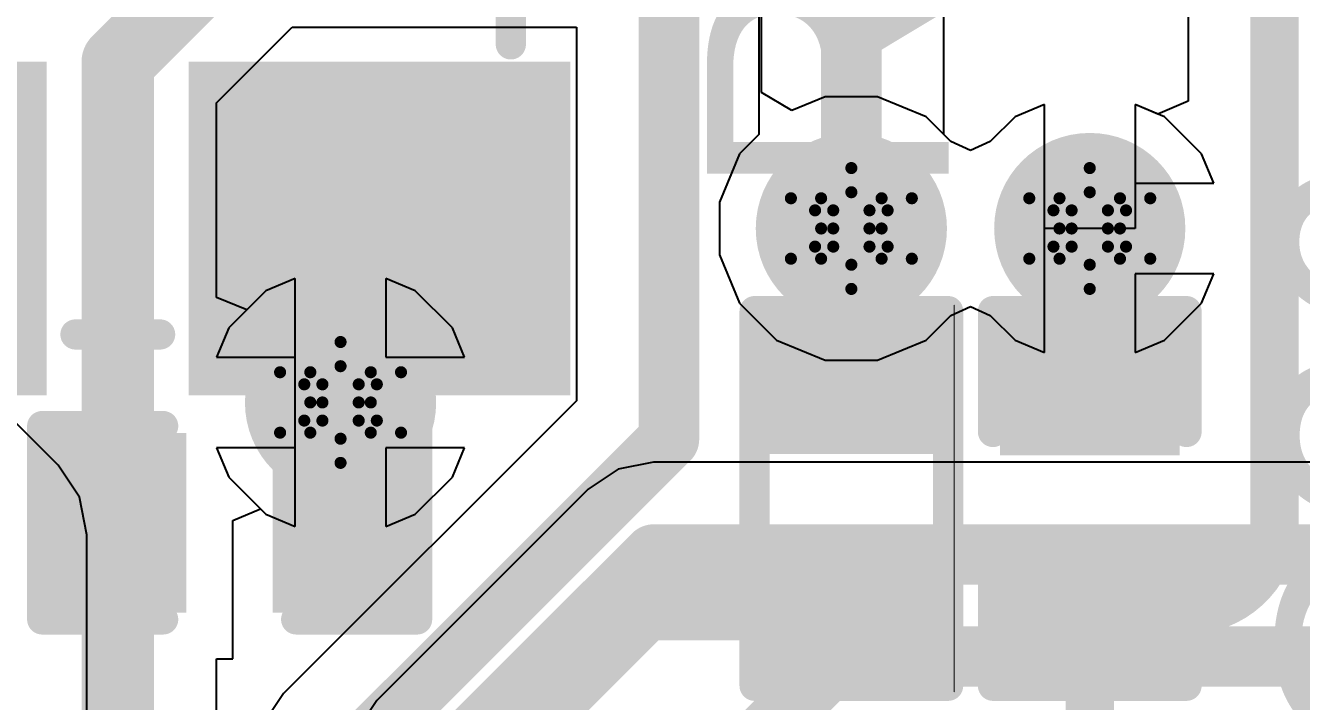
# Model space of a CAD drawing. Header units: inches. Extents: x -18 to 237, y -41 to 211.
# Drawn here: x 18.59 to 23.95, y 60.54 to 63.38 of the extents above; entities that cross this region are included whole.
import ezdxf

# ---------------------------------------------------------------- set-up
doc = ezdxf.new("R2010")
doc.units = ezdxf.units.IN
for name, color, linetype in [('Bottom Layer', 5, 'Continuous'), ('Bottom Solder', 6, 'Continuous'), ('Drill Drawing', 1, 'Continuous'), ('Top Layer', 1, 'Continuous'), ('Top Overlay', 2, 'Continuous'), ('Top Paste', 8, 'Continuous'), ('Top Solder', 216, 'Continuous'), ('Via Holes', 16, 'Continuous')]:
    doc.layers.add(name, color=color, linetype=linetype)
doc.styles.add('Arial', font='', dxfattribs={"height": 0.2})
doc.styles.get('Arial').set_extended_font_data('Arial')

# ---------------------------------------------------------------- blocks, each defined once
blk = doc.blocks.new('X322540MPB4SI__24')
at = {"layer": 'Top Layer'}
for points in [[(-1.8, 1.45), (-0.4, 1.45), (-0.4, 0.25), (-1.8, 0.25)], [(0.4, 1.45), (1.8, 1.45), (1.8, 0.25), (0.4, 0.25)], [(-1.8, -0.25), (-0.4, -0.25), (-0.4, -1.45), (-1.8, -1.45)], [(0.4, -0.25), (1.8, -0.25), (1.8, -1.45), (0.4, -1.45)]]:
    blk.add_hatch(color=1, dxfattribs=at).paths.add_polyline_path(points)
at = {"layer": 'Top Paste'}
for points in [[(-1.8, 1.45), (-0.4, 1.45), (-0.4, 0.25), (-1.8, 0.25)], [(0.4, 1.45), (1.8, 1.45), (1.8, 0.25), (0.4, 0.25)], [(-1.8, -0.25), (-0.4, -0.25), (-0.4, -1.45), (-1.8, -1.45)], [(0.4, -0.25), (1.8, -0.25), (1.8, -1.45), (0.4, -1.45)]]:
    blk.add_hatch(color=8, dxfattribs=at).paths.add_polyline_path(points)
at = {"layer": 'Top Solder'}
for points in [[(-1.9016, 1.5516), (-0.2984, 1.5516), (-0.2984, 0.1484), (-1.9016, 0.1484)], [(0.2984, 1.5516), (1.9016, 1.5516), (1.9016, 0.1484), (0.2984, 0.1484)], [(-1.9016, -0.1484), (-0.2984, -0.1484), (-0.2984, -1.5516), (-1.9016, -1.5516)], [(0.2984, -0.1484), (1.9016, -0.1484), (1.9016, -1.5516), (0.2984, -1.5516)]]:
    blk.add_hatch(color=216, dxfattribs=at).paths.add_polyline_path(points)
at = {"layer": 'Top Overlay'}
for points in [[(-0.1778, 1.2954, 0.127, 0.127, 0), (0.1778, 1.2954, 0.127, 0.127, 0)], [(-1.651, -0.0762, 0.127, 0.127, 0), (-1.651, 0.0762, 0.127, 0.127, 0)], [(1.651, -0.0762, 0.127, 0.127, 0), (1.651, 0.0762, 0.127, 0.127, 0)], [(-2.1336, -1.016, 0.2, 0.2, 0), (-2.1336, -0.7112, 0.2, 0.2, 0)], [(-2.1336, -0.7112, 0.2, 0.2, 0), (-1.9812, -0.8636, 0.2, 0.2, 0)], [(-2.1336, -1.016, 0.2, 0.2, 0), (-1.9812, -0.8636, 0.2, 0.2, 0)], [(-0.1778, -1.2954, 0.127, 0.127, 0), (0.1778, -1.2954, 0.127, 0.127, 0)]]:
    blk.add_lwpolyline(points, format="xyseb", dxfattribs=at)
for points in [[(-0.2095, 1.2954, 0.0635, 0.0635, 1), (-0.1461, 1.2954, 0.0635, 0.0635, 1)], [(0.1461, 1.2954, 0.0635, 0.0635, 1), (0.2095, 1.2954, 0.0635, 0.0635, 1)], [(-1.6827, 0.0762, 0.0635, 0.0635, 1), (-1.6193, 0.0762, 0.0635, 0.0635, 1)], [(1.6193, 0.0762, 0.0635, 0.0635, 1), (1.6827, 0.0762, 0.0635, 0.0635, 1)], [(-1.6827, -0.0762, 0.0635, 0.0635, 1), (-1.6193, -0.0762, 0.0635, 0.0635, 1)], [(1.6193, -0.0762, 0.0635, 0.0635, 1), (1.6827, -0.0762, 0.0635, 0.0635, 1)], [(-2.1836, -0.7112, 0.1, 0.1, 1), (-2.0836, -0.7112, 0.1, 0.1, 1)], [(-2.1836, -0.7112, 0.1, 0.1, 1), (-2.0836, -0.7112, 0.1, 0.1, 1)], [(-2.0312, -0.8636, 0.1, 0.1, 1), (-1.9312, -0.8636, 0.1, 0.1, 1)], [(-2.0312, -0.8636, 0.1, 0.1, 1), (-1.9312, -0.8636, 0.1, 0.1, 1)], [(-2.1836, -1.016, 0.1, 0.1, 1), (-2.0836, -1.016, 0.1, 0.1, 1)], [(-2.1836, -1.016, 0.1, 0.1, 1), (-2.0836, -1.016, 0.1, 0.1, 1)], [(-0.2095, -1.2954, 0.0635, 0.0635, 1), (-0.1461, -1.2954, 0.0635, 0.0635, 1)], [(0.1461, -1.2954, 0.0635, 0.0635, 1), (0.2095, -1.2954, 0.0635, 0.0635, 1)]]:
    blk.add_lwpolyline(points, format="xyseb", close=True, dxfattribs=at)
blk = doc.blocks.new('R___0402_57')
at = {"layer": 'Top Layer'}
for points in [[(-0.6985, -0.3175), (-0.6985, 0.3175), (-0.2413, 0.3175), (-0.2413, -0.3175)], [(0.2413, -0.3175), (0.2413, 0.3175), (0.6985, 0.3175), (0.6985, -0.3175)]]:
    blk.add_hatch(color=1, dxfattribs=at).paths.add_polyline_path(points)
at = {"layer": 'Top Paste'}
for points in [[(-0.6985, -0.3175), (-0.6985, 0.3175), (-0.2413, 0.3175), (-0.2413, -0.3175)], [(0.2413, -0.3175), (0.2413, 0.3175), (0.6985, 0.3175), (0.6985, -0.3175)]]:
    blk.add_hatch(color=8, dxfattribs=at).paths.add_polyline_path(points)
at = {"layer": 'Top Solder'}
for points in [[(-0.7535, -0.3725), (-0.7535, 0.3725), (-0.1863, 0.3725), (-0.1863, -0.3725)], [(0.1863, -0.3725), (0.1863, 0.3725), (0.7535, 0.3725), (0.7535, -0.3725)]]:
    blk.add_hatch(color=216, dxfattribs=at).paths.add_polyline_path(points)
at = {"layer": 'Top Overlay'}
for points in [[(-0.7874, 0.4064, 0.127, 0.127, 0), (-0.7874, -0.4064, 0.127, 0.127, 0)], [(-0.7874, 0.4064, 0.127, 0.127, 0), (0.7874, 0.4064, 0.127, 0.127, 0)], [(0.7874, 0.4064, 0.127, 0.127, 0), (0.7874, -0.4064, 0.127, 0.127, 0)], [(-0.7874, -0.4064, 0.127, 0.127, 0), (0.7874, -0.4064, 0.127, 0.127, 0)], [(-0.8128, -0.4318, 0.00323, 0.00323, 0), (0.8128, -0.4318, 0.00323, 0.00323, 0)]]:
    blk.add_lwpolyline(points, format="xyseb", dxfattribs=at)
for points in [[(-0.8191, 0.4064, 0.0635, 0.0635, 1), (-0.7556, 0.4064, 0.0635, 0.0635, 1)], [(-0.8191, 0.4064, 0.0635, 0.0635, 1), (-0.7556, 0.4064, 0.0635, 0.0635, 1)], [(0.7556, 0.4064, 0.0635, 0.0635, 1), (0.8191, 0.4064, 0.0635, 0.0635, 1)], [(0.7556, 0.4064, 0.0635, 0.0635, 1), (0.8191, 0.4064, 0.0635, 0.0635, 1)], [(-0.8191, -0.4064, 0.0635, 0.0635, 1), (-0.7556, -0.4064, 0.0635, 0.0635, 1)], [(-0.8191, -0.4064, 0.0635, 0.0635, 1), (-0.7556, -0.4064, 0.0635, 0.0635, 1)], [(0.7556, -0.4064, 0.0635, 0.0635, 1), (0.8191, -0.4064, 0.0635, 0.0635, 1)], [(0.7556, -0.4064, 0.0635, 0.0635, 1), (0.8191, -0.4064, 0.0635, 0.0635, 1)], [(-0.8136, -0.4318, 0.00161, 0.00161, 1), (-0.812, -0.4318, 0.00161, 0.00161, 1)], [(0.812, -0.4318, 0.00161, 0.00161, 1), (0.8136, -0.4318, 0.00161, 0.00161, 1)]]:
    blk.add_lwpolyline(points, format="xyseb", close=True, dxfattribs=at)
blk = doc.blocks.new('C___0402_123')
at = {"layer": 'Top Layer'}
for points in [[(-0.6985, -0.3175), (-0.6985, 0.3175), (-0.2413, 0.3175), (-0.2413, -0.3175)], [(0.2413, -0.3175), (0.2413, 0.3175), (0.6985, 0.3175), (0.6985, -0.3175)]]:
    blk.add_hatch(color=1, dxfattribs=at).paths.add_polyline_path(points)
at = {"layer": 'Top Paste'}
for points in [[(-0.6985, -0.3175), (-0.6985, 0.3175), (-0.2413, 0.3175), (-0.2413, -0.3175)], [(0.2413, -0.3175), (0.2413, 0.3175), (0.6985, 0.3175), (0.6985, -0.3175)]]:
    blk.add_hatch(color=8, dxfattribs=at).paths.add_polyline_path(points)
at = {"layer": 'Top Solder'}
for points in [[(-0.7585, -0.3775), (-0.7585, 0.3775), (-0.1813, 0.3775), (-0.1813, -0.3775)], [(0.1813, -0.3775), (0.1813, 0.3775), (0.7585, 0.3775), (0.7585, -0.3775)]]:
    blk.add_hatch(color=216, dxfattribs=at).paths.add_polyline_path(points)
at = {"layer": 'Top Overlay'}
for points in [[(-0.7874, 0.4064, 0.127, 0.127, 0), (-0.7874, -0.4064, 0.127, 0.127, 0)], [(-0.2794, 0.4064, 0.127, 0.127, 0), (-0.7874, 0.4064, 0.127, 0.127, 0)], [(0.7874, 0.4064, 0.127, 0.127, 0), (0.2794, 0.4064, 0.127, 0.127, 0)], [(0.7874, 0.4064, 0.127, 0.127, 0), (0.7874, -0.4064, 0.127, 0.127, 0)], [(-0.2794, -0.4064, 0.127, 0.127, 0), (-0.7874, -0.4064, 0.127, 0.127, 0)], [(0.7874, -0.4064, 0.127, 0.127, 0), (0.2794, -0.4064, 0.127, 0.127, 0)]]:
    blk.add_lwpolyline(points, format="xyseb", dxfattribs=at)
for points in [[(-0.8191, 0.4064, 0.0635, 0.0635, 1), (-0.7556, 0.4064, 0.0635, 0.0635, 1)], [(-0.8191, 0.4064, 0.0635, 0.0635, 1), (-0.7556, 0.4064, 0.0635, 0.0635, 1)], [(-0.3111, 0.4064, 0.0635, 0.0635, 1), (-0.2477, 0.4064, 0.0635, 0.0635, 1)], [(0.2477, 0.4064, 0.0635, 0.0635, 1), (0.3111, 0.4064, 0.0635, 0.0635, 1)], [(0.7556, 0.4064, 0.0635, 0.0635, 1), (0.8191, 0.4064, 0.0635, 0.0635, 1)], [(0.7556, 0.4064, 0.0635, 0.0635, 1), (0.8191, 0.4064, 0.0635, 0.0635, 1)], [(-0.8191, -0.4064, 0.0635, 0.0635, 1), (-0.7556, -0.4064, 0.0635, 0.0635, 1)], [(-0.8191, -0.4064, 0.0635, 0.0635, 1), (-0.7556, -0.4064, 0.0635, 0.0635, 1)], [(-0.3111, -0.4064, 0.0635, 0.0635, 1), (-0.2477, -0.4064, 0.0635, 0.0635, 1)], [(0.2477, -0.4064, 0.0635, 0.0635, 1), (0.3111, -0.4064, 0.0635, 0.0635, 1)], [(0.7556, -0.4064, 0.0635, 0.0635, 1), (0.8191, -0.4064, 0.0635, 0.0635, 1)], [(0.7556, -0.4064, 0.0635, 0.0635, 1), (0.8191, -0.4064, 0.0635, 0.0635, 1)]]:
    blk.add_lwpolyline(points, format="xyseb", close=True, dxfattribs=at)
blk = doc.blocks.new('C___0402_138')
at = {"layer": 'Top Layer'}
for points in [[(-0.6985, -0.3175), (-0.6985, 0.3175), (-0.2413, 0.3175), (-0.2413, -0.3175)], [(0.2413, -0.3175), (0.2413, 0.3175), (0.6985, 0.3175), (0.6985, -0.3175)]]:
    blk.add_hatch(color=1, dxfattribs=at).paths.add_polyline_path(points)
at = {"layer": 'Top Paste'}
for points in [[(-0.6985, -0.3175), (-0.6985, 0.3175), (-0.2413, 0.3175), (-0.2413, -0.3175)], [(0.2413, -0.3175), (0.2413, 0.3175), (0.6985, 0.3175), (0.6985, -0.3175)]]:
    blk.add_hatch(color=8, dxfattribs=at).paths.add_polyline_path(points)
at = {"layer": 'Top Solder'}
for points in [[(-0.7585, -0.3775), (-0.7585, 0.3775), (-0.1813, 0.3775), (-0.1813, -0.3775)], [(0.1813, -0.3775), (0.1813, 0.3775), (0.7585, 0.3775), (0.7585, -0.3775)]]:
    blk.add_hatch(color=216, dxfattribs=at).paths.add_polyline_path(points)
at = {"layer": 'Top Overlay'}
for points in [[(-0.2794, 0.4064, 0.127, 0.127, 0), (-0.7874, 0.4064, 0.127, 0.127, 0)], [(-0.7874, -0.4064, 0.127, 0.127, 0), (-0.7874, 0.4064, 0.127, 0.127, 0)], [(0.7874, 0.4064, 0.127, 0.127, 0), (0.2794, 0.4064, 0.127, 0.127, 0)], [(0.7874, -0.4064, 0.127, 0.127, 0), (0.7874, 0.4064, 0.127, 0.127, 0)], [(-0.2794, -0.4064, 0.127, 0.127, 0), (-0.7874, -0.4064, 0.127, 0.127, 0)], [(0.7874, -0.4064, 0.127, 0.127, 0), (0.2794, -0.4064, 0.127, 0.127, 0)]]:
    blk.add_lwpolyline(points, format="xyseb", dxfattribs=at)
for points in [[(-0.8191, 0.4064, 0.0635, 0.0635, 1), (-0.7556, 0.4064, 0.0635, 0.0635, 1)], [(-0.8191, 0.4064, 0.0635, 0.0635, 1), (-0.7556, 0.4064, 0.0635, 0.0635, 1)], [(-0.3111, 0.4064, 0.0635, 0.0635, 1), (-0.2477, 0.4064, 0.0635, 0.0635, 1)], [(0.2477, 0.4064, 0.0635, 0.0635, 1), (0.3111, 0.4064, 0.0635, 0.0635, 1)], [(0.7556, 0.4064, 0.0635, 0.0635, 1), (0.8191, 0.4064, 0.0635, 0.0635, 1)], [(0.7556, 0.4064, 0.0635, 0.0635, 1), (0.8191, 0.4064, 0.0635, 0.0635, 1)], [(-0.8191, -0.4064, 0.0635, 0.0635, 1), (-0.7556, -0.4064, 0.0635, 0.0635, 1)], [(-0.8191, -0.4064, 0.0635, 0.0635, 1), (-0.7556, -0.4064, 0.0635, 0.0635, 1)], [(-0.3111, -0.4064, 0.0635, 0.0635, 1), (-0.2477, -0.4064, 0.0635, 0.0635, 1)], [(0.2477, -0.4064, 0.0635, 0.0635, 1), (0.3111, -0.4064, 0.0635, 0.0635, 1)], [(0.7556, -0.4064, 0.0635, 0.0635, 1), (0.8191, -0.4064, 0.0635, 0.0635, 1)], [(0.7556, -0.4064, 0.0635, 0.0635, 1), (0.8191, -0.4064, 0.0635, 0.0635, 1)]]:
    blk.add_lwpolyline(points, format="xyseb", close=True, dxfattribs=at)

msp = doc.modelspace()

# ---------------------------------------------------------------- hatches: boundary and pattern name
at = {"layer": 'Bottom Layer'}
h = msp.add_hatch(color=5, dxfattribs=at)
edge = h.paths.add_edge_path()
edge.add_arc((22.0618, 62.53), 0.3, 0, 360)
h = msp.add_hatch(color=5, dxfattribs=at)
edge = h.paths.add_edge_path()
edge.add_arc((23.0632, 62.53), 0.3, 0, 360)
h = msp.add_hatch(color=5, dxfattribs=at)
edge = h.paths.add_edge_path()
edge.add_arc((19.9161, 61.7988), 0.3, 0, 360)
at = {"layer": 'Bottom Solder'}
h = msp.add_hatch(color=6, dxfattribs=at)
edge = h.paths.add_edge_path()
edge.add_arc((22.0618, 62.53), 0.4016, 0, 360)
h = msp.add_hatch(color=6, dxfattribs=at)
edge = h.paths.add_edge_path()
edge.add_arc((23.0632, 62.53), 0.4016, 0, 360)
h = msp.add_hatch(color=6, dxfattribs=at)
edge = h.paths.add_edge_path()
edge.add_arc((19.9161, 61.7988), 0.4016, 0, 360)
at = {"layer": 'Top Layer'}
h = msp.add_hatch(color=1, dxfattribs=at)
edge = h.paths.add_edge_path()
edge.add_arc((22.0618, 62.53), 0.3, 0, 360)
h = msp.add_hatch(color=1, dxfattribs=at)
edge = h.paths.add_edge_path()
edge.add_arc((23.0632, 62.53), 0.3, 0, 360)
h = msp.add_hatch(color=1, dxfattribs=at)
edge = h.paths.add_edge_path()
edge.add_arc((19.9161, 61.7988), 0.3, 0, 360)
at = {"layer": 'Top Solder'}
h = msp.add_hatch(color=216, dxfattribs=at)
edge = h.paths.add_edge_path()
edge.add_arc((22.0618, 62.53), 0.4016, 0, 360)
h = msp.add_hatch(color=216, dxfattribs=at)
edge = h.paths.add_edge_path()
edge.add_arc((23.0632, 62.53), 0.4016, 0, 360)
h = msp.add_hatch(color=216, dxfattribs=at)
edge = h.paths.add_edge_path()
edge.add_arc((19.9161, 61.7988), 0.4016, 0, 360)
at = {"layer": 'Via Holes'}
h = msp.add_hatch(color=7, dxfattribs=at)
edge = h.paths.add_edge_path()
edge.add_arc((22.0618, 62.53), 0.15, 0, 360)
h = msp.add_hatch(color=7, dxfattribs=at)
edge = h.paths.add_edge_path()
edge.add_arc((23.0632, 62.53), 0.15, 0, 360)
h = msp.add_hatch(color=7, dxfattribs=at)
edge = h.paths.add_edge_path()
edge.add_arc((19.9161, 61.7988), 0.15, 0, 360)

# ---------------------------------------------------------------- linework, layer by layer
at = {"layer": 'Bottom Layer'}
for p, q in [((22.4503, 62.925), (22.4503, 65.492)), ((21.6733, 65.3311), (21.6733, 62.925)), ((22.8727, 63.0507), (22.7494, 62.9996)), ((22.8727, 62.53), (22.8727, 63.0507)), ((23.377, 62.9996), (23.2537, 63.0507)), ((23.2537, 63.0507), (23.2537, 62.7205)), ((22.7494, 62.9996), (22.6455, 62.8957)), ((23.5329, 62.8438), (23.377, 62.9996)), ((21.6733, 62.925), (21.5921, 62.8438)), ((22.4795, 62.8957), (22.4503, 62.925)), ((22.5625, 62.8579), (22.4795, 62.8957)), ((22.6455, 62.8957), (22.5625, 62.8579)), ((21.5921, 62.8438), (21.5078, 62.6402)), ((23.5839, 62.7205), (23.5329, 62.8438)), ((23.2537, 62.7205), (23.5839, 62.7205)), ((21.5078, 62.6402), (21.5078, 62.4198)), ((22.8727, 62.0092), (22.8727, 62.53)), ((21.5078, 62.4198), (21.5921, 62.2162)), ((23.5839, 62.3395), (23.2537, 62.3395)), ((23.2537, 62.3395), (23.2537, 62.0092)), ((23.5329, 62.2162), (23.5839, 62.3395)), ((19.7256, 62.3195), (19.6023, 62.2684)), ((19.7256, 61.9893), (19.7256, 62.3195)), ((20.2299, 62.2684), (20.1066, 62.3195)), ((20.1066, 62.3195), (20.1066, 61.9893)), ((19.6023, 62.2684), (19.4465, 62.1126)), ((20.3858, 62.1126), (20.2299, 62.2684)), ((21.5921, 62.2162), (21.748, 62.0603)), ((22.4795, 62.1642), (22.5625, 62.202)), ((22.5625, 62.202), (22.6455, 62.1642)), ((23.377, 62.0603), (23.5329, 62.2162)), ((22.3756, 62.0603), (22.4795, 62.1642)), ((22.6455, 62.1642), (22.7494, 62.0603)), ((18.7295, 61.5357), (18.171, 62.0942)), ((19.4465, 62.1126), (19.3954, 61.9893)), ((20.4369, 61.9893), (20.3858, 62.1126)), ((21.748, 62.0603), (21.9516, 61.976)), ((22.172, 61.976), (22.3756, 62.0603)), ((22.7494, 62.0603), (22.8727, 62.0092)), ((23.2537, 62.0092), (23.377, 62.0603)), ((19.3954, 61.9893), (19.7256, 61.9893)), ((20.1066, 61.9893), (20.4369, 61.9893)), ((21.9516, 61.976), (22.172, 61.976)), ((19.7256, 61.6083), (19.3954, 61.6083)), ((19.3954, 61.6083), (19.4465, 61.485)), ((19.7256, 61.2781), (19.7256, 61.6083)), ((20.4369, 61.6083), (20.1066, 61.6083)), ((20.1066, 61.6083), (20.1066, 61.2781)), ((20.3858, 61.485), (20.4369, 61.6083)), ((18.8193, 61.4013), (18.7295, 61.5357)), ((21.231, 61.548), (21.0823, 61.5185)), ((25.5515, 61.548), (21.231, 61.548)), ((19.4465, 61.485), (19.6023, 61.3291)), ((20.2299, 61.3291), (20.3858, 61.485)), ((21.0823, 61.5185), (20.9563, 61.4343)), ((20.9563, 61.4343), (20.0681, 60.5461)), ((18.8509, 61.2427), (18.8193, 61.4013)), ((19.6023, 61.3291), (19.7256, 61.2781)), ((20.1066, 61.2781), (20.2299, 61.3291)), ((18.8509, 58.296), (18.8509, 61.2427)), ((20.0681, 60.5461), (19.9839, 60.4201))]:
    msp.add_line(p, q, dxfattribs=at)
for points in [[(22.0618, 62.53, 0.254, 0.254, 0), (22.0618, 65.492, 0.254, 0.254, 0)], [(20.3428, 60.2714, 0.254, 0.254, 0), (21.231, 61.1596, 0.254, 0.254, 0)], [(21.231, 61.1596, 0.254, 0.254, 0), (49.4058, 61.1596, 0.254, 0.254, 0)], [(21.3628, 60.0733, 0.254, 0.254, 0), (22.0204, 60.7308, 0.254, 0.254, 0)], [(22.0204, 60.7308, 0.254, 0.254, 0), (48.6994, 60.7308, 0.254, 0.254, 0)]]:
    msp.add_lwpolyline(points, format="xyseb", dxfattribs=at)
for points in [[(21.9983, 62.53, 0.127, 0.127, 1), (22.1253, 62.53, 0.127, 0.127, 1)], [(21.1675, 61.1596, 0.127, 0.127, 1), (21.2945, 61.1596, 0.127, 0.127, 1)], [(21.1675, 61.1596, 0.127, 0.127, 1), (21.2945, 61.1596, 0.127, 0.127, 1)], [(21.9569, 60.7308, 0.127, 0.127, 1), (22.0839, 60.7308, 0.127, 0.127, 1)], [(21.9569, 60.7308, 0.127, 0.127, 1), (22.0839, 60.7308, 0.127, 0.127, 1)]]:
    msp.add_lwpolyline(points, format="xyseb", close=True, dxfattribs=at)
at = {"layer": 'Drill Drawing'}
for points in [[(21.9348, 62.657, 0.0508, 0.0508, 0), (22.0618, 62.784, 0.0508, 0.0508, 0)], [(22.0618, 62.784, 0.0508, 0.0508, 0), (22.1888, 62.657, 0.0508, 0.0508, 0)], [(22.9362, 62.657, 0.0508, 0.0508, 0), (23.0632, 62.784, 0.0508, 0.0508, 0)], [(23.0632, 62.784, 0.0508, 0.0508, 0), (23.1902, 62.657, 0.0508, 0.0508, 0)], [(21.8078, 62.657, 0.0508, 0.0508, 0), (21.9348, 62.53, 0.0508, 0.0508, 0)], [(21.8078, 62.657, 0.0508, 0.0508, 0), (21.9348, 62.657, 0.0508, 0.0508, 0)], [(21.9856, 62.6062, 0.0508, 0.0508, 0), (22.0618, 62.6824, 0.0508, 0.0508, 0)], [(22.0618, 62.6824, 0.0508, 0.0508, 0), (22.138, 62.6062, 0.0508, 0.0508, 0)], [(22.1888, 62.657, 0.0508, 0.0508, 0), (22.3158, 62.657, 0.0508, 0.0508, 0)], [(22.1888, 62.53, 0.0508, 0.0508, 0), (22.3158, 62.657, 0.0508, 0.0508, 0)], [(22.8092, 62.657, 0.0508, 0.0508, 0), (22.9362, 62.53, 0.0508, 0.0508, 0)], [(22.8092, 62.657, 0.0508, 0.0508, 0), (22.9362, 62.657, 0.0508, 0.0508, 0)], [(22.987, 62.6062, 0.0508, 0.0508, 0), (23.0632, 62.6824, 0.0508, 0.0508, 0)], [(23.0632, 62.6824, 0.0508, 0.0508, 0), (23.1394, 62.6062, 0.0508, 0.0508, 0)], [(23.1902, 62.657, 0.0508, 0.0508, 0), (23.3172, 62.657, 0.0508, 0.0508, 0)], [(23.1902, 62.53, 0.0508, 0.0508, 0), (23.3172, 62.657, 0.0508, 0.0508, 0)], [(21.9094, 62.6062, 0.0508, 0.0508, 0), (21.9856, 62.53, 0.0508, 0.0508, 0)], [(21.9094, 62.6062, 0.0508, 0.0508, 0), (21.9856, 62.6062, 0.0508, 0.0508, 0)], [(22.138, 62.6062, 0.0508, 0.0508, 0), (22.2142, 62.6062, 0.0508, 0.0508, 0)], [(22.138, 62.53, 0.0508, 0.0508, 0), (22.2142, 62.6062, 0.0508, 0.0508, 0)], [(22.9108, 62.6062, 0.0508, 0.0508, 0), (22.987, 62.53, 0.0508, 0.0508, 0)], [(22.9108, 62.6062, 0.0508, 0.0508, 0), (22.987, 62.6062, 0.0508, 0.0508, 0)], [(23.1394, 62.6062, 0.0508, 0.0508, 0), (23.2156, 62.6062, 0.0508, 0.0508, 0)], [(23.1394, 62.53, 0.0508, 0.0508, 0), (23.2156, 62.6062, 0.0508, 0.0508, 0)], [(21.8078, 62.403, 0.0508, 0.0508, 0), (21.9348, 62.53, 0.0508, 0.0508, 0)], [(21.9094, 62.4538, 0.0508, 0.0508, 0), (21.9856, 62.53, 0.0508, 0.0508, 0)], [(22.138, 62.53, 0.0508, 0.0508, 0), (22.2142, 62.4538, 0.0508, 0.0508, 0)], [(22.1888, 62.53, 0.0508, 0.0508, 0), (22.3158, 62.403, 0.0508, 0.0508, 0)], [(22.8092, 62.403, 0.0508, 0.0508, 0), (22.9362, 62.53, 0.0508, 0.0508, 0)], [(22.9108, 62.4538, 0.0508, 0.0508, 0), (22.987, 62.53, 0.0508, 0.0508, 0)], [(23.1394, 62.53, 0.0508, 0.0508, 0), (23.2156, 62.4538, 0.0508, 0.0508, 0)], [(23.1902, 62.53, 0.0508, 0.0508, 0), (23.3172, 62.403, 0.0508, 0.0508, 0)], [(21.9094, 62.4538, 0.0508, 0.0508, 0), (21.9856, 62.4538, 0.0508, 0.0508, 0)], [(21.9856, 62.4538, 0.0508, 0.0508, 0), (22.0618, 62.3776, 0.0508, 0.0508, 0)], [(22.0618, 62.3776, 0.0508, 0.0508, 0), (22.138, 62.4538, 0.0508, 0.0508, 0)], [(22.138, 62.4538, 0.0508, 0.0508, 0), (22.2142, 62.4538, 0.0508, 0.0508, 0)], [(22.9108, 62.4538, 0.0508, 0.0508, 0), (22.987, 62.4538, 0.0508, 0.0508, 0)], [(22.987, 62.4538, 0.0508, 0.0508, 0), (23.0632, 62.3776, 0.0508, 0.0508, 0)], [(23.0632, 62.3776, 0.0508, 0.0508, 0), (23.1394, 62.4538, 0.0508, 0.0508, 0)], [(23.1394, 62.4538, 0.0508, 0.0508, 0), (23.2156, 62.4538, 0.0508, 0.0508, 0)], [(21.8078, 62.403, 0.0508, 0.0508, 0), (21.9348, 62.403, 0.0508, 0.0508, 0)], [(21.9348, 62.403, 0.0508, 0.0508, 0), (22.0618, 62.276, 0.0508, 0.0508, 0)], [(22.0618, 62.276, 0.0508, 0.0508, 0), (22.1888, 62.403, 0.0508, 0.0508, 0)], [(22.1888, 62.403, 0.0508, 0.0508, 0), (22.3158, 62.403, 0.0508, 0.0508, 0)], [(22.8092, 62.403, 0.0508, 0.0508, 0), (22.9362, 62.403, 0.0508, 0.0508, 0)], [(22.9362, 62.403, 0.0508, 0.0508, 0), (23.0632, 62.276, 0.0508, 0.0508, 0)], [(23.0632, 62.276, 0.0508, 0.0508, 0), (23.1902, 62.403, 0.0508, 0.0508, 0)], [(23.1902, 62.403, 0.0508, 0.0508, 0), (23.3172, 62.403, 0.0508, 0.0508, 0)], [(19.7891, 61.9258, 0.0508, 0.0508, 0), (19.9161, 62.0528, 0.0508, 0.0508, 0)], [(19.9161, 62.0528, 0.0508, 0.0508, 0), (20.0431, 61.9258, 0.0508, 0.0508, 0)], [(19.8399, 61.875, 0.0508, 0.0508, 0), (19.9161, 61.9512, 0.0508, 0.0508, 0)], [(19.9161, 61.9512, 0.0508, 0.0508, 0), (19.9923, 61.875, 0.0508, 0.0508, 0)], [(19.6621, 61.9258, 0.0508, 0.0508, 0), (19.7891, 61.7988, 0.0508, 0.0508, 0)], [(19.6621, 61.9258, 0.0508, 0.0508, 0), (19.7891, 61.9258, 0.0508, 0.0508, 0)], [(20.0431, 61.9258, 0.0508, 0.0508, 0), (20.1701, 61.9258, 0.0508, 0.0508, 0)], [(20.0431, 61.7988, 0.0508, 0.0508, 0), (20.1701, 61.9258, 0.0508, 0.0508, 0)], [(19.7637, 61.875, 0.0508, 0.0508, 0), (19.8399, 61.7988, 0.0508, 0.0508, 0)], [(19.7637, 61.875, 0.0508, 0.0508, 0), (19.8399, 61.875, 0.0508, 0.0508, 0)], [(19.9923, 61.875, 0.0508, 0.0508, 0), (20.0685, 61.875, 0.0508, 0.0508, 0)], [(19.9923, 61.7988, 0.0508, 0.0508, 0), (20.0685, 61.875, 0.0508, 0.0508, 0)], [(19.6621, 61.6718, 0.0508, 0.0508, 0), (19.7891, 61.7988, 0.0508, 0.0508, 0)], [(19.7637, 61.7226, 0.0508, 0.0508, 0), (19.8399, 61.7988, 0.0508, 0.0508, 0)], [(19.9923, 61.7988, 0.0508, 0.0508, 0), (20.0685, 61.7226, 0.0508, 0.0508, 0)], [(20.0431, 61.7988, 0.0508, 0.0508, 0), (20.1701, 61.6718, 0.0508, 0.0508, 0)], [(19.7637, 61.7226, 0.0508, 0.0508, 0), (19.8399, 61.7226, 0.0508, 0.0508, 0)], [(19.8399, 61.7226, 0.0508, 0.0508, 0), (19.9161, 61.6464, 0.0508, 0.0508, 0)], [(19.9161, 61.6464, 0.0508, 0.0508, 0), (19.9923, 61.7226, 0.0508, 0.0508, 0)], [(19.9923, 61.7226, 0.0508, 0.0508, 0), (20.0685, 61.7226, 0.0508, 0.0508, 0)], [(19.6621, 61.6718, 0.0508, 0.0508, 0), (19.7891, 61.6718, 0.0508, 0.0508, 0)], [(19.7891, 61.6718, 0.0508, 0.0508, 0), (19.9161, 61.5448, 0.0508, 0.0508, 0)], [(19.9161, 61.5448, 0.0508, 0.0508, 0), (20.0431, 61.6718, 0.0508, 0.0508, 0)], [(20.0431, 61.6718, 0.0508, 0.0508, 0), (20.1701, 61.6718, 0.0508, 0.0508, 0)]]:
    msp.add_lwpolyline(points, format="xyseb", dxfattribs=at)
for points in [[(22.0491, 62.784, 0.0254, 0.0254, 1), (22.0745, 62.784, 0.0254, 0.0254, 1)], [(22.0491, 62.784, 0.0254, 0.0254, 1), (22.0745, 62.784, 0.0254, 0.0254, 1)], [(23.0505, 62.784, 0.0254, 0.0254, 1), (23.0759, 62.784, 0.0254, 0.0254, 1)], [(23.0505, 62.784, 0.0254, 0.0254, 1), (23.0759, 62.784, 0.0254, 0.0254, 1)], [(21.7951, 62.657, 0.0254, 0.0254, 1), (21.8205, 62.657, 0.0254, 0.0254, 1)], [(21.7951, 62.657, 0.0254, 0.0254, 1), (21.8205, 62.657, 0.0254, 0.0254, 1)], [(21.9221, 62.657, 0.0254, 0.0254, 1), (21.9475, 62.657, 0.0254, 0.0254, 1)], [(21.9221, 62.657, 0.0254, 0.0254, 1), (21.9475, 62.657, 0.0254, 0.0254, 1)], [(22.0491, 62.6824, 0.0254, 0.0254, 1), (22.0745, 62.6824, 0.0254, 0.0254, 1)], [(22.0491, 62.6824, 0.0254, 0.0254, 1), (22.0745, 62.6824, 0.0254, 0.0254, 1)], [(22.1761, 62.657, 0.0254, 0.0254, 1), (22.2015, 62.657, 0.0254, 0.0254, 1)], [(22.1761, 62.657, 0.0254, 0.0254, 1), (22.2015, 62.657, 0.0254, 0.0254, 1)], [(22.3031, 62.657, 0.0254, 0.0254, 1), (22.3285, 62.657, 0.0254, 0.0254, 1)], [(22.3031, 62.657, 0.0254, 0.0254, 1), (22.3285, 62.657, 0.0254, 0.0254, 1)], [(22.7965, 62.657, 0.0254, 0.0254, 1), (22.8219, 62.657, 0.0254, 0.0254, 1)], [(22.7965, 62.657, 0.0254, 0.0254, 1), (22.8219, 62.657, 0.0254, 0.0254, 1)], [(22.9235, 62.657, 0.0254, 0.0254, 1), (22.9489, 62.657, 0.0254, 0.0254, 1)], [(22.9235, 62.657, 0.0254, 0.0254, 1), (22.9489, 62.657, 0.0254, 0.0254, 1)], [(23.0505, 62.6824, 0.0254, 0.0254, 1), (23.0759, 62.6824, 0.0254, 0.0254, 1)], [(23.0505, 62.6824, 0.0254, 0.0254, 1), (23.0759, 62.6824, 0.0254, 0.0254, 1)], [(23.1775, 62.657, 0.0254, 0.0254, 1), (23.2029, 62.657, 0.0254, 0.0254, 1)], [(23.1775, 62.657, 0.0254, 0.0254, 1), (23.2029, 62.657, 0.0254, 0.0254, 1)], [(23.3045, 62.657, 0.0254, 0.0254, 1), (23.3299, 62.657, 0.0254, 0.0254, 1)], [(23.3045, 62.657, 0.0254, 0.0254, 1), (23.3299, 62.657, 0.0254, 0.0254, 1)], [(21.8967, 62.6062, 0.0254, 0.0254, 1), (21.9221, 62.6062, 0.0254, 0.0254, 1)], [(21.8967, 62.6062, 0.0254, 0.0254, 1), (21.9221, 62.6062, 0.0254, 0.0254, 1)], [(21.9729, 62.6062, 0.0254, 0.0254, 1), (21.9983, 62.6062, 0.0254, 0.0254, 1)], [(21.9729, 62.6062, 0.0254, 0.0254, 1), (21.9983, 62.6062, 0.0254, 0.0254, 1)], [(22.1253, 62.6062, 0.0254, 0.0254, 1), (22.1507, 62.6062, 0.0254, 0.0254, 1)], [(22.1253, 62.6062, 0.0254, 0.0254, 1), (22.1507, 62.6062, 0.0254, 0.0254, 1)], [(22.2015, 62.6062, 0.0254, 0.0254, 1), (22.2269, 62.6062, 0.0254, 0.0254, 1)], [(22.2015, 62.6062, 0.0254, 0.0254, 1), (22.2269, 62.6062, 0.0254, 0.0254, 1)], [(22.8981, 62.6062, 0.0254, 0.0254, 1), (22.9235, 62.6062, 0.0254, 0.0254, 1)], [(22.8981, 62.6062, 0.0254, 0.0254, 1), (22.9235, 62.6062, 0.0254, 0.0254, 1)], [(22.9743, 62.6062, 0.0254, 0.0254, 1), (22.9997, 62.6062, 0.0254, 0.0254, 1)], [(22.9743, 62.6062, 0.0254, 0.0254, 1), (22.9997, 62.6062, 0.0254, 0.0254, 1)], [(23.1267, 62.6062, 0.0254, 0.0254, 1), (23.1521, 62.6062, 0.0254, 0.0254, 1)], [(23.1267, 62.6062, 0.0254, 0.0254, 1), (23.1521, 62.6062, 0.0254, 0.0254, 1)], [(23.2029, 62.6062, 0.0254, 0.0254, 1), (23.2283, 62.6062, 0.0254, 0.0254, 1)], [(23.2029, 62.6062, 0.0254, 0.0254, 1), (23.2283, 62.6062, 0.0254, 0.0254, 1)], [(21.9221, 62.53, 0.0254, 0.0254, 1), (21.9475, 62.53, 0.0254, 0.0254, 1)], [(21.9221, 62.53, 0.0254, 0.0254, 1), (21.9475, 62.53, 0.0254, 0.0254, 1)], [(21.9729, 62.53, 0.0254, 0.0254, 1), (21.9983, 62.53, 0.0254, 0.0254, 1)], [(21.9729, 62.53, 0.0254, 0.0254, 1), (21.9983, 62.53, 0.0254, 0.0254, 1)], [(22.1253, 62.53, 0.0254, 0.0254, 1), (22.1507, 62.53, 0.0254, 0.0254, 1)], [(22.1253, 62.53, 0.0254, 0.0254, 1), (22.1507, 62.53, 0.0254, 0.0254, 1)], [(22.1761, 62.53, 0.0254, 0.0254, 1), (22.2015, 62.53, 0.0254, 0.0254, 1)], [(22.1761, 62.53, 0.0254, 0.0254, 1), (22.2015, 62.53, 0.0254, 0.0254, 1)], [(22.9235, 62.53, 0.0254, 0.0254, 1), (22.9489, 62.53, 0.0254, 0.0254, 1)], [(22.9235, 62.53, 0.0254, 0.0254, 1), (22.9489, 62.53, 0.0254, 0.0254, 1)], [(22.9743, 62.53, 0.0254, 0.0254, 1), (22.9997, 62.53, 0.0254, 0.0254, 1)], [(22.9743, 62.53, 0.0254, 0.0254, 1), (22.9997, 62.53, 0.0254, 0.0254, 1)], [(23.1267, 62.53, 0.0254, 0.0254, 1), (23.1521, 62.53, 0.0254, 0.0254, 1)], [(23.1267, 62.53, 0.0254, 0.0254, 1), (23.1521, 62.53, 0.0254, 0.0254, 1)], [(23.1775, 62.53, 0.0254, 0.0254, 1), (23.2029, 62.53, 0.0254, 0.0254, 1)], [(23.1775, 62.53, 0.0254, 0.0254, 1), (23.2029, 62.53, 0.0254, 0.0254, 1)], [(21.8967, 62.4538, 0.0254, 0.0254, 1), (21.9221, 62.4538, 0.0254, 0.0254, 1)], [(21.8967, 62.4538, 0.0254, 0.0254, 1), (21.9221, 62.4538, 0.0254, 0.0254, 1)], [(21.9729, 62.4538, 0.0254, 0.0254, 1), (21.9983, 62.4538, 0.0254, 0.0254, 1)], [(21.9729, 62.4538, 0.0254, 0.0254, 1), (21.9983, 62.4538, 0.0254, 0.0254, 1)], [(22.1253, 62.4538, 0.0254, 0.0254, 1), (22.1507, 62.4538, 0.0254, 0.0254, 1)], [(22.1253, 62.4538, 0.0254, 0.0254, 1), (22.1507, 62.4538, 0.0254, 0.0254, 1)], [(22.2015, 62.4538, 0.0254, 0.0254, 1), (22.2269, 62.4538, 0.0254, 0.0254, 1)], [(22.2015, 62.4538, 0.0254, 0.0254, 1), (22.2269, 62.4538, 0.0254, 0.0254, 1)], [(22.8981, 62.4538, 0.0254, 0.0254, 1), (22.9235, 62.4538, 0.0254, 0.0254, 1)], [(22.8981, 62.4538, 0.0254, 0.0254, 1), (22.9235, 62.4538, 0.0254, 0.0254, 1)], [(22.9743, 62.4538, 0.0254, 0.0254, 1), (22.9997, 62.4538, 0.0254, 0.0254, 1)], [(22.9743, 62.4538, 0.0254, 0.0254, 1), (22.9997, 62.4538, 0.0254, 0.0254, 1)], [(23.1267, 62.4538, 0.0254, 0.0254, 1), (23.1521, 62.4538, 0.0254, 0.0254, 1)], [(23.1267, 62.4538, 0.0254, 0.0254, 1), (23.1521, 62.4538, 0.0254, 0.0254, 1)], [(23.2029, 62.4538, 0.0254, 0.0254, 1), (23.2283, 62.4538, 0.0254, 0.0254, 1)], [(23.2029, 62.4538, 0.0254, 0.0254, 1), (23.2283, 62.4538, 0.0254, 0.0254, 1)], [(21.7951, 62.403, 0.0254, 0.0254, 1), (21.8205, 62.403, 0.0254, 0.0254, 1)], [(21.7951, 62.403, 0.0254, 0.0254, 1), (21.8205, 62.403, 0.0254, 0.0254, 1)], [(21.9221, 62.403, 0.0254, 0.0254, 1), (21.9475, 62.403, 0.0254, 0.0254, 1)], [(21.9221, 62.403, 0.0254, 0.0254, 1), (21.9475, 62.403, 0.0254, 0.0254, 1)], [(22.0491, 62.3776, 0.0254, 0.0254, 1), (22.0745, 62.3776, 0.0254, 0.0254, 1)], [(22.0491, 62.3776, 0.0254, 0.0254, 1), (22.0745, 62.3776, 0.0254, 0.0254, 1)], [(22.1761, 62.403, 0.0254, 0.0254, 1), (22.2015, 62.403, 0.0254, 0.0254, 1)], [(22.1761, 62.403, 0.0254, 0.0254, 1), (22.2015, 62.403, 0.0254, 0.0254, 1)], [(22.3031, 62.403, 0.0254, 0.0254, 1), (22.3285, 62.403, 0.0254, 0.0254, 1)], [(22.3031, 62.403, 0.0254, 0.0254, 1), (22.3285, 62.403, 0.0254, 0.0254, 1)], [(22.7965, 62.403, 0.0254, 0.0254, 1), (22.8219, 62.403, 0.0254, 0.0254, 1)], [(22.7965, 62.403, 0.0254, 0.0254, 1), (22.8219, 62.403, 0.0254, 0.0254, 1)], [(22.9235, 62.403, 0.0254, 0.0254, 1), (22.9489, 62.403, 0.0254, 0.0254, 1)], [(22.9235, 62.403, 0.0254, 0.0254, 1), (22.9489, 62.403, 0.0254, 0.0254, 1)], [(23.0505, 62.3776, 0.0254, 0.0254, 1), (23.0759, 62.3776, 0.0254, 0.0254, 1)], [(23.0505, 62.3776, 0.0254, 0.0254, 1), (23.0759, 62.3776, 0.0254, 0.0254, 1)], [(23.1775, 62.403, 0.0254, 0.0254, 1), (23.2029, 62.403, 0.0254, 0.0254, 1)], [(23.1775, 62.403, 0.0254, 0.0254, 1), (23.2029, 62.403, 0.0254, 0.0254, 1)], [(23.3045, 62.403, 0.0254, 0.0254, 1), (23.3299, 62.403, 0.0254, 0.0254, 1)], [(23.3045, 62.403, 0.0254, 0.0254, 1), (23.3299, 62.403, 0.0254, 0.0254, 1)], [(22.0491, 62.276, 0.0254, 0.0254, 1), (22.0745, 62.276, 0.0254, 0.0254, 1)], [(22.0491, 62.276, 0.0254, 0.0254, 1), (22.0745, 62.276, 0.0254, 0.0254, 1)], [(23.0505, 62.276, 0.0254, 0.0254, 1), (23.0759, 62.276, 0.0254, 0.0254, 1)], [(23.0505, 62.276, 0.0254, 0.0254, 1), (23.0759, 62.276, 0.0254, 0.0254, 1)], [(19.9034, 62.0528, 0.0254, 0.0254, 1), (19.9288, 62.0528, 0.0254, 0.0254, 1)], [(19.9034, 62.0528, 0.0254, 0.0254, 1), (19.9288, 62.0528, 0.0254, 0.0254, 1)], [(19.9034, 61.9512, 0.0254, 0.0254, 1), (19.9288, 61.9512, 0.0254, 0.0254, 1)], [(19.9034, 61.9512, 0.0254, 0.0254, 1), (19.9288, 61.9512, 0.0254, 0.0254, 1)], [(19.6494, 61.9258, 0.0254, 0.0254, 1), (19.6748, 61.9258, 0.0254, 0.0254, 1)], [(19.6494, 61.9258, 0.0254, 0.0254, 1), (19.6748, 61.9258, 0.0254, 0.0254, 1)], [(19.7764, 61.9258, 0.0254, 0.0254, 1), (19.8018, 61.9258, 0.0254, 0.0254, 1)], [(19.7764, 61.9258, 0.0254, 0.0254, 1), (19.8018, 61.9258, 0.0254, 0.0254, 1)], [(20.0304, 61.9258, 0.0254, 0.0254, 1), (20.0558, 61.9258, 0.0254, 0.0254, 1)], [(20.0304, 61.9258, 0.0254, 0.0254, 1), (20.0558, 61.9258, 0.0254, 0.0254, 1)], [(20.1574, 61.9258, 0.0254, 0.0254, 1), (20.1828, 61.9258, 0.0254, 0.0254, 1)], [(20.1574, 61.9258, 0.0254, 0.0254, 1), (20.1828, 61.9258, 0.0254, 0.0254, 1)], [(19.751, 61.875, 0.0254, 0.0254, 1), (19.7764, 61.875, 0.0254, 0.0254, 1)], [(19.751, 61.875, 0.0254, 0.0254, 1), (19.7764, 61.875, 0.0254, 0.0254, 1)], [(19.8272, 61.875, 0.0254, 0.0254, 1), (19.8526, 61.875, 0.0254, 0.0254, 1)], [(19.8272, 61.875, 0.0254, 0.0254, 1), (19.8526, 61.875, 0.0254, 0.0254, 1)], [(19.9796, 61.875, 0.0254, 0.0254, 1), (20.005, 61.875, 0.0254, 0.0254, 1)], [(19.9796, 61.875, 0.0254, 0.0254, 1), (20.005, 61.875, 0.0254, 0.0254, 1)], [(20.0558, 61.875, 0.0254, 0.0254, 1), (20.0812, 61.875, 0.0254, 0.0254, 1)], [(20.0558, 61.875, 0.0254, 0.0254, 1), (20.0812, 61.875, 0.0254, 0.0254, 1)], [(19.7764, 61.7988, 0.0254, 0.0254, 1), (19.8018, 61.7988, 0.0254, 0.0254, 1)], [(19.7764, 61.7988, 0.0254, 0.0254, 1), (19.8018, 61.7988, 0.0254, 0.0254, 1)], [(19.8272, 61.7988, 0.0254, 0.0254, 1), (19.8526, 61.7988, 0.0254, 0.0254, 1)], [(19.8272, 61.7988, 0.0254, 0.0254, 1), (19.8526, 61.7988, 0.0254, 0.0254, 1)], [(19.9796, 61.7988, 0.0254, 0.0254, 1), (20.005, 61.7988, 0.0254, 0.0254, 1)], [(19.9796, 61.7988, 0.0254, 0.0254, 1), (20.005, 61.7988, 0.0254, 0.0254, 1)], [(20.0304, 61.7988, 0.0254, 0.0254, 1), (20.0558, 61.7988, 0.0254, 0.0254, 1)], [(20.0304, 61.7988, 0.0254, 0.0254, 1), (20.0558, 61.7988, 0.0254, 0.0254, 1)], [(19.751, 61.7226, 0.0254, 0.0254, 1), (19.7764, 61.7226, 0.0254, 0.0254, 1)], [(19.751, 61.7226, 0.0254, 0.0254, 1), (19.7764, 61.7226, 0.0254, 0.0254, 1)], [(19.8272, 61.7226, 0.0254, 0.0254, 1), (19.8526, 61.7226, 0.0254, 0.0254, 1)], [(19.8272, 61.7226, 0.0254, 0.0254, 1), (19.8526, 61.7226, 0.0254, 0.0254, 1)], [(19.9796, 61.7226, 0.0254, 0.0254, 1), (20.005, 61.7226, 0.0254, 0.0254, 1)], [(19.9796, 61.7226, 0.0254, 0.0254, 1), (20.005, 61.7226, 0.0254, 0.0254, 1)], [(20.0558, 61.7226, 0.0254, 0.0254, 1), (20.0812, 61.7226, 0.0254, 0.0254, 1)], [(20.0558, 61.7226, 0.0254, 0.0254, 1), (20.0812, 61.7226, 0.0254, 0.0254, 1)], [(19.6494, 61.6718, 0.0254, 0.0254, 1), (19.6748, 61.6718, 0.0254, 0.0254, 1)], [(19.6494, 61.6718, 0.0254, 0.0254, 1), (19.6748, 61.6718, 0.0254, 0.0254, 1)], [(19.7764, 61.6718, 0.0254, 0.0254, 1), (19.8018, 61.6718, 0.0254, 0.0254, 1)], [(19.7764, 61.6718, 0.0254, 0.0254, 1), (19.8018, 61.6718, 0.0254, 0.0254, 1)], [(20.0304, 61.6718, 0.0254, 0.0254, 1), (20.0558, 61.6718, 0.0254, 0.0254, 1)], [(20.0304, 61.6718, 0.0254, 0.0254, 1), (20.0558, 61.6718, 0.0254, 0.0254, 1)], [(20.1574, 61.6718, 0.0254, 0.0254, 1), (20.1828, 61.6718, 0.0254, 0.0254, 1)], [(20.1574, 61.6718, 0.0254, 0.0254, 1), (20.1828, 61.6718, 0.0254, 0.0254, 1)], [(19.9034, 61.6464, 0.0254, 0.0254, 1), (19.9288, 61.6464, 0.0254, 0.0254, 1)], [(19.9034, 61.6464, 0.0254, 0.0254, 1), (19.9288, 61.6464, 0.0254, 0.0254, 1)], [(19.9034, 61.5448, 0.0254, 0.0254, 1), (19.9288, 61.5448, 0.0254, 0.0254, 1)], [(19.9034, 61.5448, 0.0254, 0.0254, 1), (19.9288, 61.5448, 0.0254, 0.0254, 1)]]:
    msp.add_lwpolyline(points, format="xyseb", close=True, dxfattribs=at)
at = {"layer": 'Top Layer'}
for p, q in [((21.6842, 63.1018), (21.6842, 65.8568)), ((23.4768, 63.7123), (23.4768, 63.0658)), ((19.3948, 63.0583), (19.7124, 63.376)), ((19.7124, 63.376), (20.9072, 63.376)), ((20.9072, 63.376), (20.9072, 61.805)), ((21.8112, 63.0258), (21.6842, 63.1018)), ((19.3948, 62.2405), (19.3948, 63.0583)), ((21.9516, 63.084), (21.8112, 63.0258)), ((22.172, 63.084), (21.9516, 63.084)), ((22.3756, 62.9996), (22.172, 63.084)), ((22.8727, 63.0507), (22.7494, 62.9996)), ((22.8727, 62.53), (22.8727, 63.0507)), ((23.3497, 63.0109), (23.2537, 63.0507)), ((23.2537, 63.0507), (23.2537, 62.53)), ((23.4768, 63.0658), (23.3497, 63.0109)), ((22.4795, 62.8957), (22.3756, 62.9996)), ((22.7494, 62.9996), (22.6455, 62.8957)), ((22.5625, 62.8579), (22.4795, 62.8957)), ((22.6455, 62.8957), (22.5625, 62.8579)), ((23.2537, 62.53), (22.8727, 62.53)), ((19.7256, 62.3195), (19.6023, 62.2684)), ((19.7256, 61.7988), (19.7256, 62.3195)), ((20.2299, 62.2684), (20.1066, 62.3195)), ((20.1066, 62.3195), (20.1066, 61.9893)), ((19.5218, 62.1879), (19.3948, 62.2405)), ((19.6023, 62.2684), (19.5218, 62.1879)), ((20.3858, 62.1126), (20.2299, 62.2684)), ((20.4369, 61.9893), (20.3858, 62.1126)), ((20.1066, 61.9893), (20.4369, 61.9893)), ((20.9072, 61.805), (19.6771, 60.5749)), ((19.7256, 61.2781), (19.7256, 61.7988)), ((20.4369, 61.6083), (20.1066, 61.6083)), ((20.1066, 61.6083), (20.1066, 61.2781)), ((20.3858, 61.485), (20.4369, 61.6083)), ((20.2299, 61.3291), (20.3858, 61.485)), ((19.463, 61.3025), (19.5803, 61.3511)), ((19.5803, 61.3511), (19.6023, 61.3291)), ((19.6023, 61.3291), (19.7256, 61.2781)), ((20.1066, 61.2781), (20.2299, 61.3291)), ((19.463, 60.7217), (19.463, 61.3025)), ((19.3948, 60.4123), (19.3948, 60.7217)), ((19.3948, 60.7217), (19.463, 60.7217)), ((19.6771, 60.5749), (19.5929, 60.4489))]:
    msp.add_line(p, q, dxfattribs=at)
for points in [[(21.2957, 61.6441, 0.254, 0.254, 0), (21.2957, 65.8568, 0.254, 0.254, 0)], [(18.9804, 63.23, 0.3048, 0.3048, 0), (19.9804, 64.23, 0.3048, 0.3048, 0)], [(23.8393, 61.2932, 0.2032, 0.2032, 0), (23.8393, 63.7123, 0.2032, 0.2032, 0)], [(18.9804, 61.0778, 0.3048, 0.3048, 0), (18.9804, 63.23, 0.3048, 0.3048, 0)], [(19.9161, 62.3657, 0.381, 0.381, 0), (20.0804, 62.53, 0.381, 0.381, 0)], [(22.0618, 61.8652, 0.381, 0.381, 0), (22.0618, 62.53, 0.381, 0.381, 0)], [(23.0632, 61.8652, 0.381, 0.381, 0), (23.0632, 62.53, 0.381, 0.381, 0)], [(19.9161, 61.7988, 0.381, 0.381, 0), (19.9161, 62.3657, 0.381, 0.381, 0)], [(19.9161, 61.7988, 0.381, 0.381, 0), (19.9182, 61.7967, 0.381, 0.381, 0)], [(19.9182, 61.2952, 0.381, 0.381, 0), (19.9182, 61.7967, 0.381, 0.381, 0)], [(19.9518, 60.3002, 0.254, 0.254, 0), (21.2957, 61.6441, 0.254, 0.254, 0)], [(19.9182, 61.2952, 0.381, 0.381, 0), (19.9202, 61.2932, 0.381, 0.381, 0)], [(23.8393, 61.2932, 0.2032, 0.2032, -0.414214), (23.4715, 60.9254, 0.2032, 0.2032, 0)], [(18.9804, 60.4123, 0.3048, 0.3048, 0), (18.9804, 61.0778, 0.3048, 0.3048, 0)], [(20.3518, 60.079, 0.254, 0.254, 0), (21.1982, 60.9254, 0.254, 0.254, 0)], [(21.1982, 60.9254, 0.254, 0.254, 0), (22.0618, 60.9254, 0.254, 0.254, 0)], [(23.0632, 60.9254, 0.2032, 0.2032, 0), (23.4715, 60.9254, 0.2032, 0.2032, 0)], [(23.0632, 60.1134, 0.2032, 0.2032, 0), (23.0632, 60.9254, 0.2032, 0.2032, 0)]]:
    msp.add_lwpolyline(points, format="xyseb", dxfattribs=at)
for points in [[(18.9042, 63.23, 0.1524, 0.1524, 1), (19.0566, 63.23, 0.1524, 0.1524, 1)], [(18.9042, 63.23, 0.1524, 0.1524, 1), (19.0566, 63.23, 0.1524, 0.1524, 1)], [(19.9852, 62.53, 0.1905, 0.1905, 1), (20.1757, 62.53, 0.1905, 0.1905, 1)], [(21.9666, 62.53, 0.1905, 0.1905, 1), (22.1571, 62.53, 0.1905, 0.1905, 1)], [(22.968, 62.53, 0.1905, 0.1905, 1), (23.1585, 62.53, 0.1905, 0.1905, 1)], [(19.8209, 62.3657, 0.1905, 0.1905, 1), (20.0114, 62.3657, 0.1905, 0.1905, 1)], [(19.8209, 62.3657, 0.1905, 0.1905, 1), (20.0114, 62.3657, 0.1905, 0.1905, 1)], [(21.9666, 61.8652, 0.1905, 0.1905, 1), (22.1571, 61.8652, 0.1905, 0.1905, 1)], [(22.968, 61.8652, 0.1905, 0.1905, 1), (23.1585, 61.8652, 0.1905, 0.1905, 1)], [(19.8209, 61.7988, 0.1905, 0.1905, 1), (20.0114, 61.7988, 0.1905, 0.1905, 1)], [(19.8209, 61.7988, 0.1905, 0.1905, 1), (20.0114, 61.7988, 0.1905, 0.1905, 1)], [(19.8229, 61.7967, 0.1905, 0.1905, 1), (20.0134, 61.7967, 0.1905, 0.1905, 1)], [(19.8229, 61.7967, 0.1905, 0.1905, 1), (20.0134, 61.7967, 0.1905, 0.1905, 1)], [(21.2322, 61.6441, 0.127, 0.127, 1), (21.3592, 61.6441, 0.127, 0.127, 1)], [(21.2322, 61.6441, 0.127, 0.127, 1), (21.3592, 61.6441, 0.127, 0.127, 1)], [(19.8229, 61.2952, 0.1905, 0.1905, 1), (20.0134, 61.2952, 0.1905, 0.1905, 1)], [(19.8229, 61.2952, 0.1905, 0.1905, 1), (20.0134, 61.2952, 0.1905, 0.1905, 1)], [(19.825, 61.2932, 0.1905, 0.1905, 1), (20.0155, 61.2932, 0.1905, 0.1905, 1)], [(23.7885, 61.2932, 0.1016, 0.1016, 1), (23.8901, 61.2932, 0.1016, 0.1016, 1)], [(23.7885, 61.2932, 0.1016, 0.1016, 1), (23.8901, 61.2932, 0.1016, 0.1016, 1)], [(18.9042, 61.0778, 0.1524, 0.1524, 1), (19.0566, 61.0778, 0.1524, 0.1524, 1)], [(18.9042, 61.0778, 0.1524, 0.1524, 1), (19.0566, 61.0778, 0.1524, 0.1524, 1)], [(21.1347, 60.9254, 0.127, 0.127, 1), (21.2617, 60.9254, 0.127, 0.127, 1)], [(21.1347, 60.9254, 0.127, 0.127, 1), (21.2617, 60.9254, 0.127, 0.127, 1)], [(21.9983, 60.9254, 0.127, 0.127, 1), (22.1253, 60.9254, 0.127, 0.127, 1)], [(23.0124, 60.9254, 0.1016, 0.1016, 1), (23.114, 60.9254, 0.1016, 0.1016, 1)], [(23.0124, 60.9254, 0.1016, 0.1016, 1), (23.114, 60.9254, 0.1016, 0.1016, 1)], [(23.4207, 60.9254, 0.1016, 0.1016, 1), (23.5223, 60.9254, 0.1016, 0.1016, 1)], [(23.4207, 60.9254, 0.1016, 0.1016, 1), (23.5223, 60.9254, 0.1016, 0.1016, 1)], [(18.9042, 60.4123, 0.1524, 0.1524, 1), (19.0566, 60.4123, 0.1524, 0.1524, 1)]]:
    msp.add_lwpolyline(points, format="xyseb", close=True, dxfattribs=at)

# ---------------------------------------------------------------- block references
msp.add_blockref('X322540MPB4SI__24', (18.9804, 63.38))
for name, p, rotation in [('R___0402_57', (22.0618, 61.3953), 90), ('C___0402_138', (23.0632, 61.3953), 270), ('C___0402_123', (19.4503, 61.2932), 180)]:
    msp.add_blockref(name, p, dxfattribs=dict(rotation=rotation))

# ---------------------------------------------------------------- texts
at = {"layer": 'Top Overlay', "style": 'Arial'}
for s, p in [('R26', (22.4712, 62.6446)), ('C26', (24.8694, 60.2392))]:
    msp.add_text(s, height=1.016, rotation=90, dxfattribs=at).set_placement(p)

doc.saveas('drawing.dxf')
